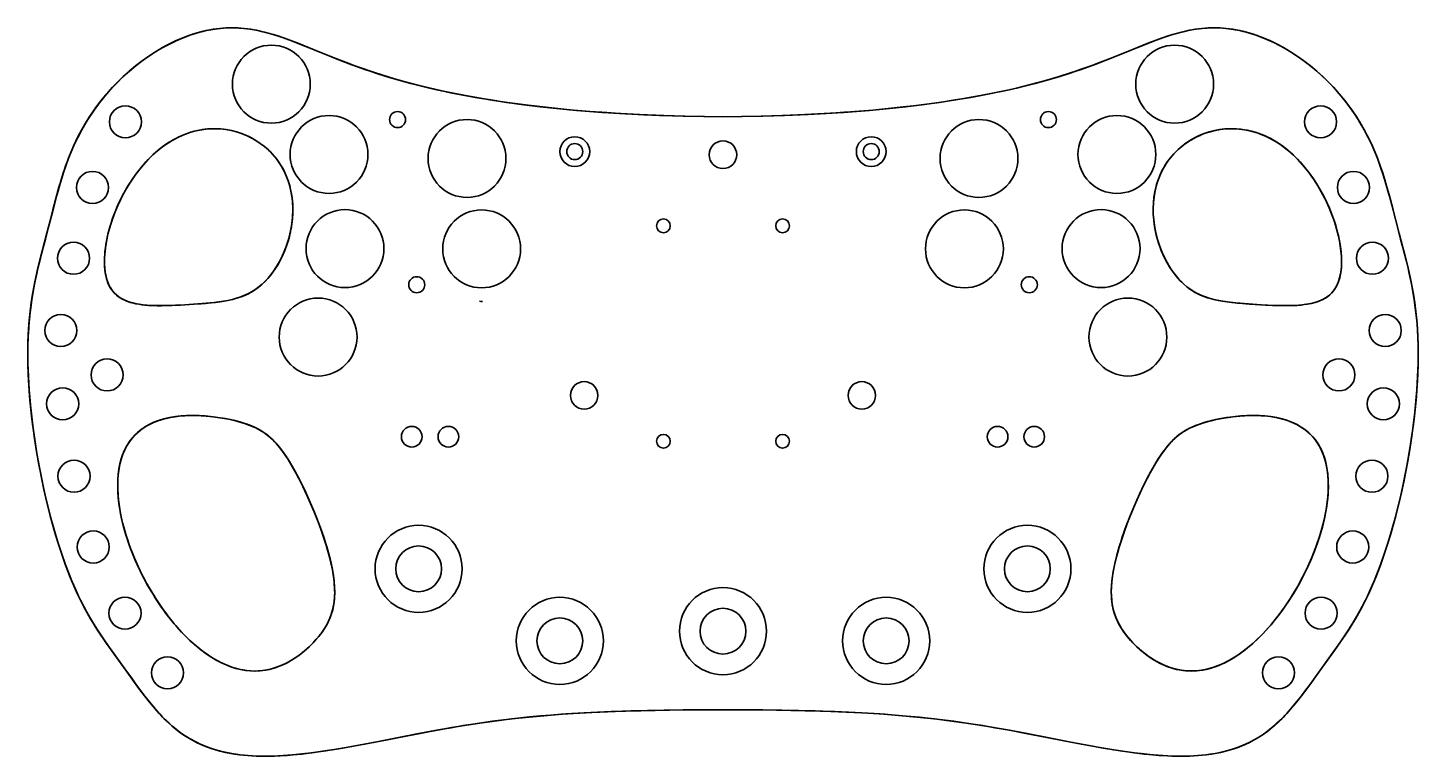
# Model space of a CAD drawing. Extents: x 443 to 746, y 341 to 500.
import ezdxf

# ---------------------------------------------------------------- set-up
doc = ezdxf.new("R2010")
doc.units = 0

msp = doc.modelspace()

# ---------------------------------------------------------------- linework, layer by layer
at = {"color": 7, "lineweight": 35, "ltscale": 0.016234}
msp.add_line((541.35, 440.04), (542, 440.03), dxfattribs=at)
at = {"color": 7, "lineweight": 35, "ltscale": 0.004967}
msp.add_line((681.4, 368.84), (681.51, 368.68), dxfattribs=at)
at = {"color": 7, "lineweight": 35}
for points in [[(594.52, 480.29), (590.34, 480.32), (585.83, 480.41), (581.08, 480.57), (575.96, 480.79), (570.72, 481.09), (568.06, 481.27), (565.39, 481.47), (561.8, 481.77), (558.2, 482.11), (554.59, 482.5), (550.5, 483), (546.42, 483.56), (542.37, 484.2), (540.35, 484.54), (538.34, 484.91), (535.69, 485.42), (533.05, 485.98), (530.45, 486.57), (527.36, 487.32), (524.33, 488.14), (521.36, 489.01), (518.45, 489.93), (516.58, 490.55), (514.75, 491.2), (512.89, 491.88), (511.06, 492.58), (509.09, 493.36), (505.27, 494.91), (502.79, 495.91), (501.58, 496.39), (499.77, 497.08), (498.56, 497.52), (497.35, 497.92), (496.42, 498.22), (495.5, 498.49), (494.08, 498.86), (492.66, 499.17), (491.23, 499.41), (489.93, 499.57), (488.63, 499.67), (487.32, 499.7), (486, 499.67), (484.68, 499.56), (483.7, 499.44), (482.71, 499.29), (481.72, 499.09), (480.98, 498.92), (480.24, 498.73), (478.75, 498.29), (477.27, 497.77), (475.79, 497.17), (474.32, 496.5), (472.86, 495.75), (472.08, 495.32), (471.3, 494.87), (469.76, 493.91), (468.25, 492.88), (466.77, 491.77), (465.33, 490.6), (463.93, 489.37), (462.58, 488.08), (461.28, 486.73), (460, 485.3), (458.78, 483.82), (457.62, 482.28), (456.52, 480.71), (455.5, 479.09), (454.54, 477.44), (453.66, 475.75), (453, 474.39), (452.39, 473.01), (451.82, 471.63), (451.41, 470.58), (451.03, 469.53), (450.33, 467.43), (449.95, 466.17), (449.58, 464.91), (449.12, 463.25), (448.26, 459.96), (446.6, 453.61), (445.78, 450.48), (445.06, 447.6), (444.72, 446.14), (444.43, 444.81), (444.16, 443.46), (443.83, 441.6), (443.53, 439.69), (443.29, 437.83), (443.1, 435.93), (442.95, 433.98), (442.84, 431.98), (442.8, 430.65), (442.77, 429.3), (442.77, 427.9), (442.79, 426.49), (442.87, 424.07), (443, 421.61), (443.18, 419.13), (443.42, 416.63), (443.6, 414.95), (443.81, 413.27), (444.28, 409.9), (444.76, 406.85), (445.31, 403.81), (445.91, 400.78), (446.56, 397.78), (447.27, 394.82), (448.03, 391.9), (448.82, 389.13), (449.66, 386.42), (450.54, 383.8), (451.02, 382.49), (451.5, 381.2), (451.98, 380), (452.47, 378.81), (453.15, 377.25), (453.85, 375.73), (454.57, 374.27), (455.4, 372.7), (456.24, 371.19), (457.1, 369.75), (457.96, 368.37), (458.84, 367.04), (459.73, 365.74), (461.06, 363.86), (463.73, 360.15), (465.59, 357.58), (466.52, 356.29), (467.95, 354.37), (469.33, 352.6), (470.04, 351.74), (470.77, 350.89), (471.51, 350.07), (472.27, 349.27), (473.34, 348.22), (474.46, 347.22), (475.04, 346.75), (475.62, 346.29), (476.52, 345.64), (477.45, 345.03), (478.4, 344.46), (479.38, 343.93), (480.56, 343.37), (481.77, 342.86), (483.02, 342.42), (484.3, 342.03), (485.62, 341.7), (486.74, 341.47), (487.87, 341.28), (489.03, 341.12), (489.91, 341.02), (490.8, 340.95), (492.6, 340.84), (494.55, 340.81), (496.53, 340.84), (498.54, 340.93), (500.57, 341.08), (502.62, 341.28), (504.68, 341.53), (506.24, 341.73), (507.8, 341.96), (509.67, 342.25), (511.54, 342.56), (513.77, 342.96), (518.24, 343.8), (523.49, 344.82), (528.76, 345.85), (531.97, 346.45), (535.19, 347.02), (537.82, 347.47), (540.48, 347.88), (544.16, 348.41), (547.87, 348.88), (551.61, 349.29), (555.38, 349.64), (559.18, 349.94), (561.69, 350.11), (564.21, 350.26), (569.29, 350.5), (574.42, 350.67), (578.03, 350.77), (581.66, 350.83), (585.83, 350.89), (590.03, 350.92), (594.52, 350.93)], [(594.52, 480.29), (590.5, 480.32), (586.16, 480.41), (581.61, 480.55), (576.32, 480.77), (570.89, 481.08), (568.13, 481.26), (565.35, 481.47), (562.58, 481.7), (559.79, 481.96), (555.22, 482.43), (552.94, 482.69), (550.66, 482.98), (547.24, 483.44), (543.84, 483.96), (540.45, 484.52), (537.1, 485.14), (533.48, 485.88), (531.67, 486.28), (529.88, 486.7), (528.13, 487.13), (526.39, 487.58), (523.79, 488.29), (521.25, 489.04), (518.75, 489.83), (516.31, 490.65), (514.19, 491.4), (512.1, 492.18), (509.4, 493.24), (506.77, 494.3), (504.2, 495.34), (501.77, 496.31), (500.57, 496.78), (498.79, 497.43), (497.69, 497.81), (496.58, 498.17), (495.5, 498.49), (494.42, 498.78), (492.94, 499.11), (491.46, 499.38), (490.72, 499.48), (489.97, 499.57), (488.85, 499.66), (487.72, 499.7), (486.58, 499.69), (485.44, 499.63), (484.71, 499.57), (483.98, 499.48), (483.25, 499.38), (482.52, 499.25), (481.05, 498.94), (479.58, 498.54), (478.11, 498.07), (476.64, 497.52), (475.18, 496.9), (473.73, 496.2), (472.19, 495.38), (470.67, 494.49), (469.18, 493.52), (467.71, 492.49), (466.28, 491.38), (464.89, 490.22), (463.53, 489), (462.17, 487.66), (460.85, 486.27), (459.59, 484.82), (458.39, 483.32), (457.25, 481.78), (456.18, 480.19), (455.18, 478.56), (454.51, 477.38), (453.87, 476.18), (453.27, 474.96), (452.84, 474.05), (452.43, 473.12), (451.67, 471.26), (450.99, 469.39), (450.51, 467.97), (450.06, 466.54), (449.37, 464.13), (448.85, 462.22), (448.47, 460.76), (446.92, 454.8), (446.11, 451.76), (445.32, 448.69), (444.92, 447), (444.53, 445.29), (444.25, 443.93), (443.99, 442.54), (443.63, 440.38), (443.33, 438.14), (443.09, 435.84), (442.96, 434.11), (442.86, 432.35), (442.8, 430.56), (442.77, 429.19), (442.77, 427.82), (442.79, 426.42), (442.83, 425.02), (442.96, 422.18), (443.17, 419.3), (443.45, 416.39), (443.78, 413.51), (444.17, 410.62), (444.62, 407.72), (445.12, 404.83), (445.67, 401.95), (446.29, 399.02), (446.95, 396.12), (447.67, 393.26), (448.44, 390.44), (449.26, 387.69), (450.1, 385.09), (450.98, 382.57), (451.92, 380.14), (452.41, 378.96), (452.9, 377.8), (453.58, 376.31), (454.28, 374.86), (454.99, 373.46), (455.73, 372.1), (456.48, 370.79), (457.16, 369.64), (457.86, 368.54), (458.71, 367.24), (459.56, 365.99), (460.21, 365.05), (461.52, 363.21), (464.85, 358.6), (466.45, 356.39), (467.26, 355.29), (468.27, 353.95), (469.31, 352.64), (470.33, 351.4), (471.38, 350.2), (472.47, 349.06), (473.6, 347.98), (474.18, 347.46), (474.77, 346.96), (475.68, 346.25), (476.62, 345.57), (477.59, 344.94), (478.59, 344.36), (479.76, 343.74), (480.97, 343.19), (482.21, 342.7), (483.49, 342.27), (484.81, 341.9), (485.93, 341.63), (487.07, 341.41), (488.23, 341.22), (489.11, 341.11), (490.01, 341.01), (491.82, 340.88), (493.67, 340.81), (495.54, 340.82), (497.45, 340.88), (499.37, 340.99), (501.31, 341.15), (503.27, 341.36), (504.75, 341.54), (506.24, 341.73), (509.24, 342.18), (512.25, 342.69), (516.29, 343.42), (518.99, 343.94), (524.4, 345), (530.05, 346.09), (532.89, 346.62), (537.15, 347.36), (540.87, 347.94), (544.62, 348.47), (548.39, 348.94), (552.19, 349.35), (556.18, 349.71), (560.19, 350.01), (564.24, 350.26), (567.16, 350.41), (570.09, 350.53), (573.32, 350.64), (576.57, 350.73), (582.81, 350.85), (588.65, 350.91), (594.52, 350.93)], [(456.31, 480.38), (456.93, 481.31), (457.57, 482.22), (458.67, 483.68), (459.82, 485.1), (461.03, 486.47), (462.29, 487.79), (463.59, 489.05), (464.94, 490.27), (466.33, 491.42), (467.76, 492.52), (469.21, 493.54), (470.7, 494.51), (472.21, 495.39), (473.67, 496.17), (475.14, 496.88), (476.62, 497.51), (478.11, 498.07), (479.6, 498.55), (480.35, 498.76), (481.1, 498.95), (482.09, 499.17), (483.08, 499.35), (484.07, 499.49), (484.8, 499.57), (485.52, 499.64)], [(594.52, 480.29), (598.71, 480.32), (603.22, 480.41), (607.97, 480.57), (613.09, 480.79), (618.33, 481.09), (620.99, 481.27), (623.66, 481.47), (627.25, 481.77), (630.85, 482.11), (634.46, 482.5), (638.54, 483), (642.62, 483.56), (646.68, 484.2), (648.7, 484.54), (650.7, 484.91), (653.36, 485.42), (655.99, 485.98), (658.6, 486.57), (661.68, 487.32), (664.71, 488.14), (667.69, 489.01), (670.59, 489.93), (672.46, 490.55), (674.3, 491.2), (676.16, 491.88), (677.98, 492.58), (679.96, 493.36), (683.78, 494.91), (686.25, 495.91), (687.47, 496.39), (689.28, 497.08), (690.49, 497.52), (691.7, 497.92), (692.62, 498.22), (693.55, 498.49), (694.97, 498.86), (696.39, 499.17), (697.82, 499.41), (699.11, 499.57), (700.41, 499.67), (701.72, 499.7), (703.04, 499.67), (704.37, 499.56), (705.35, 499.44), (706.34, 499.29), (707.32, 499.09), (708.07, 498.92), (708.81, 498.73), (710.3, 498.29), (711.78, 497.77), (713.26, 497.17), (714.73, 496.5), (716.18, 495.75), (716.97, 495.32), (717.75, 494.87), (719.28, 493.91), (720.8, 492.88), (722.27, 491.77), (723.71, 490.6), (725.11, 489.37), (726.47, 488.08), (727.77, 486.73), (729.05, 485.3), (730.27, 483.82), (731.43, 482.28), (732.52, 480.71), (733.55, 479.09), (734.5, 477.44), (735.39, 475.75), (736.05, 474.39), (736.66, 473.01), (737.23, 471.63), (737.63, 470.58), (738.01, 469.53), (738.71, 467.43), (739.1, 466.17), (739.46, 464.91), (739.92, 463.25), (740.78, 459.96), (742.44, 453.61), (743.27, 450.48), (743.99, 447.6), (744.33, 446.14), (744.61, 444.81), (744.89, 443.46), (745.22, 441.6), (745.51, 439.69), (745.75, 437.83), (745.95, 435.93), (746.1, 433.98), (746.2, 431.98), (746.25, 430.65), (746.27, 429.3), (746.27, 427.9), (746.26, 426.49), (746.18, 424.07), (746.05, 421.61), (745.86, 419.13), (745.63, 416.63), (745.44, 414.95), (745.24, 413.27), (744.77, 409.9), (744.28, 406.85), (743.74, 403.81), (743.14, 400.78), (742.48, 397.78), (741.77, 394.82), (741.01, 391.9), (740.23, 389.13), (739.39, 386.42), (738.5, 383.8), (738.03, 382.49), (737.55, 381.2), (737.07, 380), (736.58, 378.81), (735.9, 377.25), (735.2, 375.73), (734.47, 374.27), (733.65, 372.7), (732.81, 371.19), (731.95, 369.75), (731.08, 368.37), (730.2, 367.04), (729.32, 365.74), (727.99, 363.86), (725.31, 360.15), (723.46, 357.58), (722.52, 356.29), (721.09, 354.37), (719.71, 352.6), (719, 351.74), (718.28, 350.89), (717.54, 350.07), (716.78, 349.27), (715.7, 348.22), (714.58, 347.22), (714.01, 346.75), (713.42, 346.29), (712.52, 345.64), (711.6, 345.03), (710.65, 344.46), (709.67, 343.93), (708.49, 343.37), (707.27, 342.86), (706.02, 342.42), (704.74, 342.03), (703.43, 341.7), (702.31, 341.47), (701.17, 341.28), (700.02, 341.12), (699.14, 341.02), (698.25, 340.95), (696.45, 340.84), (694.5, 340.81), (692.52, 340.84), (690.51, 340.93), (688.48, 341.08), (686.43, 341.28), (684.36, 341.53), (682.81, 341.73), (681.24, 341.96), (679.38, 342.25), (677.51, 342.56), (675.28, 342.96), (670.8, 343.8), (665.56, 344.82), (660.29, 345.85), (657.08, 346.45), (653.86, 347.02), (651.22, 347.47), (648.57, 347.88), (644.89, 348.41), (641.18, 348.88), (637.44, 349.29), (633.66, 349.64), (629.87, 349.94), (627.36, 350.11), (624.84, 350.26), (619.76, 350.5), (614.63, 350.67), (611.02, 350.77), (607.39, 350.83), (603.21, 350.89), (599.02, 350.92), (594.52, 350.93)], [(594.52, 480.29), (598.55, 480.32), (602.88, 480.41), (607.44, 480.55), (612.73, 480.77), (618.16, 481.08), (620.91, 481.26), (623.69, 481.47), (626.47, 481.7), (629.26, 481.96), (633.82, 482.43), (636.11, 482.69), (638.39, 482.98), (641.81, 483.44), (645.21, 483.96), (648.59, 484.52), (651.94, 485.14), (655.57, 485.88), (657.37, 486.28), (659.16, 486.7), (660.92, 487.13), (662.66, 487.58), (665.25, 488.29), (667.8, 489.04), (670.29, 489.83), (672.73, 490.65), (674.86, 491.4), (676.94, 492.18), (679.65, 493.24), (682.28, 494.3), (684.84, 495.34), (687.27, 496.31), (688.47, 496.78), (690.25, 497.43), (691.36, 497.81), (692.46, 498.17), (693.55, 498.49), (694.63, 498.78), (696.1, 499.11), (697.58, 499.38), (698.33, 499.48), (699.07, 499.57), (700.2, 499.66), (701.33, 499.7), (702.47, 499.69), (703.61, 499.63), (704.33, 499.57), (705.06, 499.48), (705.79, 499.38), (706.53, 499.25), (708, 498.94), (709.47, 498.54), (710.94, 498.07), (712.41, 497.52), (713.87, 496.9), (715.32, 496.2), (716.86, 495.38), (718.38, 494.49), (719.87, 493.52), (721.33, 492.49), (722.77, 491.38), (724.16, 490.22), (725.51, 489), (726.88, 487.66), (728.2, 486.27), (729.46, 484.82), (730.66, 483.32), (731.79, 481.78), (732.86, 480.19), (733.86, 478.56), (734.54, 477.38), (735.17, 476.18), (735.78, 474.96), (736.2, 474.05), (736.61, 473.12), (737.37, 471.26), (738.06, 469.39), (738.54, 467.97), (738.99, 466.54), (739.68, 464.13), (740.2, 462.22), (740.58, 460.76), (742.13, 454.8), (742.93, 451.76), (743.72, 448.69), (744.13, 447), (744.51, 445.29), (744.79, 443.93), (745.06, 442.54), (745.41, 440.38), (745.72, 438.14), (745.96, 435.84), (746.09, 434.11), (746.19, 432.35), (746.25, 430.56), (746.27, 429.19), (746.27, 427.82), (746.26, 426.42), (746.22, 425.02), (746.08, 422.18), (745.88, 419.3), (745.6, 416.39), (745.27, 413.51), (744.87, 410.62), (744.43, 407.72), (743.93, 404.83), (743.37, 401.95), (742.76, 399.02), (742.09, 396.12), (741.38, 393.26), (740.61, 390.44), (739.79, 387.69), (738.95, 385.09), (738.06, 382.57), (737.13, 380.14), (736.64, 378.96), (736.14, 377.8), (735.47, 376.31), (734.77, 374.86), (734.06, 373.46), (733.32, 372.1), (732.57, 370.79), (731.88, 369.64), (731.19, 368.54), (730.34, 367.24), (729.49, 365.99), (728.83, 365.05), (727.52, 363.21), (724.19, 358.6), (722.6, 356.39), (721.78, 355.29), (720.77, 353.95), (719.74, 352.64), (718.72, 351.4), (717.66, 350.2), (716.58, 349.06), (715.45, 347.98), (714.87, 347.46), (714.27, 346.96), (713.36, 346.25), (712.42, 345.57), (711.46, 344.94), (710.46, 344.36), (709.29, 343.74), (708.08, 343.19), (706.83, 342.7), (705.55, 342.27), (704.24, 341.9), (703.12, 341.63), (701.98, 341.41), (700.82, 341.22), (699.94, 341.11), (699.04, 341.01), (697.23, 340.88), (695.38, 340.81), (693.5, 340.82), (691.6, 340.88), (689.68, 340.99), (687.73, 341.15), (685.77, 341.36), (684.3, 341.54), (682.81, 341.73), (679.81, 342.18), (676.79, 342.69), (672.76, 343.42), (670.06, 343.94), (664.65, 345), (659, 346.09), (656.16, 346.62), (651.89, 347.36), (648.18, 347.94), (644.43, 348.47), (640.66, 348.94), (636.85, 349.35), (632.87, 349.71), (628.86, 350.01), (624.81, 350.26), (621.89, 350.41), (618.95, 350.53), (615.72, 350.64), (612.48, 350.73), (606.23, 350.85), (600.4, 350.91), (594.52, 350.93)], [(511.32, 492.48), (513.32, 491.72), (515.36, 490.98), (518.45, 489.93), (520.03, 489.42), (521.63, 488.92), (523.24, 488.45), (524.87, 487.99), (526.54, 487.54), (528.22, 487.11), (531.62, 486.3), (535.06, 485.55), (538.54, 484.87), (541.5, 484.34), (544.48, 483.86), (547.47, 483.41), (549.73, 483.1), (551.99, 482.81), (556.51, 482.29), (561.02, 481.84), (563.68, 481.61), (566.32, 481.4), (569.13, 481.2), (571.91, 481.02), (577.22, 480.73), (582.39, 480.52)], [(594.52, 480.29), (598.71, 480.32), (603.22, 480.41), (607.97, 480.57), (610.89, 480.69), (613.87, 480.83), (616.62, 480.99), (619.39, 481.16), (623.3, 481.44), (627.24, 481.77), (631.2, 482.15)], [(466.58, 468.05), (467.53, 469.26), (468.54, 470.43), (469.07, 470.99), (469.61, 471.53), (470.16, 472.06), (470.73, 472.57), (471.67, 473.35), (472.64, 474.08), (473.64, 474.75), (474.69, 475.37), (475.76, 475.92), (476.84, 476.39), (477.94, 476.8), (479.07, 477.13), (480.22, 477.39), (480.8, 477.49), (481.39, 477.57), (481.98, 477.63), (482.57, 477.67), (483.16, 477.69), (483.75, 477.69), (484.91, 477.63), (486.06, 477.5), (487.2, 477.28), (488.33, 477), (489.44, 476.63), (490.53, 476.2), (491.06, 475.95), (491.59, 475.68), (492.57, 475.12), (493.52, 474.5), (494.43, 473.81), (495.28, 473.05), (496.09, 472.24), (496.83, 471.38), (497.18, 470.93), (497.52, 470.46), (497.94, 469.82), (498.34, 469.15), (498.7, 468.47), (498.96, 467.95), (499.19, 467.42), (499.61, 466.33), (499.95, 465.21), (500.22, 464.06), (500.42, 462.9), (500.53, 462.03), (500.59, 461.16), (500.62, 460.28), (500.62, 459.62), (500.59, 458.96), (500.49, 457.64), (500.31, 456.33), (500.06, 455.04), (499.74, 453.76), (499.33, 452.43), (498.85, 451.13), (498.3, 449.87), (498, 449.26), (497.69, 448.66), (497.24, 447.88), (496.76, 447.13), (496.26, 446.4), (495.54, 445.47), (495.15, 445.02), (494.75, 444.59), (494.36, 444.19), (493.95, 443.8)], [(466.58, 468.05), (467.51, 469.24), (468.5, 470.38), (469.03, 470.94), (469.57, 471.49), (470.09, 472), (470.63, 472.48), (471.54, 473.25), (472.49, 473.97), (473.47, 474.64), (474.48, 475.26), (475.53, 475.81), (476.62, 476.31), (477.75, 476.73), (478.32, 476.92), (478.9, 477.08), (479.83, 477.31), (480.78, 477.48), (481.74, 477.6), (482.7, 477.67), (483.67, 477.69), (484.84, 477.64), (486, 477.5), (487.15, 477.3), (488.29, 477.01), (489.41, 476.65), (489.96, 476.44), (490.51, 476.21), (491.04, 475.96), (491.57, 475.69), (492.57, 475.13), (493.52, 474.49), (494.44, 473.8), (494.88, 473.42), (495.3, 473.03), (495.72, 472.63), (496.11, 472.21), (496.62, 471.64), (497.1, 471.03), (497.56, 470.41), (498.07, 469.62), (498.54, 468.8), (498.96, 467.95), (499.33, 467.08), (499.66, 466.18), (499.84, 465.62), (500, 465.04), (500.26, 463.87), (500.45, 462.69), (500.57, 461.49), (500.61, 460.59), (500.62, 459.68), (500.58, 458.78), (500.53, 458.1), (500.47, 457.42), (500.27, 456.08), (500, 454.75), (499.65, 453.44), (499.24, 452.16), (498.76, 450.91), (498.26, 449.78), (497.7, 448.69), (497.09, 447.64), (496.43, 446.64), (495.72, 445.69), (495.16, 445.03), (494.57, 444.39), (493.95, 443.8)], [(695.1, 443.8), (694.44, 444.44), (693.81, 445.11), (693.21, 445.84), (692.64, 446.6), (692.28, 447.12), (691.94, 447.67), (691.29, 448.79), (690.7, 449.97), (690.17, 451.18), (689.71, 452.44), (689.31, 453.72), (688.99, 455.03), (688.73, 456.36), (688.55, 457.7), (688.49, 458.38), (688.45, 459.05), (688.43, 460.29), (688.48, 461.52), (688.6, 462.74), (688.8, 463.94), (688.93, 464.54), (689.07, 465.13), (689.3, 465.91), (689.56, 466.68), (689.86, 467.43), (690.34, 468.47), (690.89, 469.47), (691.5, 470.43), (692.18, 471.34), (692.92, 472.2), (693.71, 473.01), (694.56, 473.75), (695.01, 474.12), (695.48, 474.46), (695.96, 474.79), (696.45, 475.11), (697.46, 475.68), (698.5, 476.19), (699.57, 476.62), (700.66, 476.98), (701.78, 477.27), (702.93, 477.49), (704.1, 477.63), (705.27, 477.69), (706.43, 477.67), (707.59, 477.57), (708.74, 477.4), (709.87, 477.15), (710.96, 476.84), (712.03, 476.46), (713.07, 476.02), (714.09, 475.52), (715.08, 474.96), (715.87, 474.45), (716.65, 473.9), (717.41, 473.33), (717.96, 472.88), (718.5, 472.41), (719.04, 471.91), (719.57, 471.4), (720.59, 470.33), (721.55, 469.22), (722.47, 468.05)], [(695.1, 443.8), (694.68, 444.2), (694.28, 444.61), (693.88, 445.04), (693.49, 445.49), (692.76, 446.43), (692.08, 447.44), (691.45, 448.49), (690.9, 449.56), (690.39, 450.66), (689.94, 451.79), (689.54, 452.95), (689.2, 454.14), (688.92, 455.34), (688.7, 456.56), (688.54, 457.79), (688.45, 459.03), (688.43, 460.3), (688.48, 461.56), (688.54, 462.19), (688.61, 462.81), (688.77, 463.8), (688.98, 464.78), (689.25, 465.74), (689.57, 466.69), (689.94, 467.61), (690.43, 468.64), (690.99, 469.64), (691.62, 470.59), (692.31, 471.5), (693.06, 472.35), (693.87, 473.15), (694.73, 473.89), (695.19, 474.25), (695.66, 474.59), (696.63, 475.22), (697.64, 475.78), (698.68, 476.27), (699.76, 476.69), (700.85, 477.04), (701.97, 477.31), (703.13, 477.52), (704.29, 477.64), (705.46, 477.69), (706.63, 477.66), (707.78, 477.55), (708.93, 477.37), (710.06, 477.11), (711.1, 476.8), (712.12, 476.43), (713.12, 476), (714.1, 475.51), (715.05, 474.97), (715.62, 474.61), (716.19, 474.24), (716.75, 473.84), (717.3, 473.42), (718.35, 472.54), (719.36, 471.6), (719.91, 471.06), (720.44, 470.49), (720.97, 469.9), (721.49, 469.29), (722.47, 468.05)], [(722.47, 468.05), (721.51, 469.26), (720.5, 470.43), (719.98, 470.99), (719.43, 471.53), (718.88, 472.06), (718.32, 472.57), (717.38, 473.35), (716.41, 474.08), (715.4, 474.75), (714.36, 475.37), (713.29, 475.92), (712.69, 476.19), (712.09, 476.44)], [(470.58, 472.44), (469.66, 471.58), (468.81, 470.72), (468, 469.82), (467.22, 468.88), (466.72, 468.24), (466.23, 467.58), (465.31, 466.24), (464.49, 464.94), (463.73, 463.61), (463.02, 462.24), (462.37, 460.84)], [(493.95, 443.8), (493.31, 443.26), (492.65, 442.75), (491.97, 442.3), (491.26, 441.88), (490.79, 441.64), (490.32, 441.42), (489.8, 441.2), (489.28, 441), (488.36, 440.69), (487.42, 440.44), (486.47, 440.23), (485.5, 440.05), (484.48, 439.9), (483.44, 439.77), (481.67, 439.6), (479.85, 439.46), (478, 439.33), (476.12, 439.22), (474.22, 439.14), (472.33, 439.09), (470.56, 439.1), (469.68, 439.13), (468.81, 439.19), (467.94, 439.27), (467.09, 439.39), (466.54, 439.48), (465.99, 439.6), (465.29, 439.78), (464.61, 440), (463.95, 440.27), (463.25, 440.63), (462.92, 440.83), (462.6, 441.04), (462.14, 441.4), (461.73, 441.79), (461.35, 442.22), (461, 442.68), (460.71, 443.16), (460.45, 443.66), (460.22, 444.2), (460.08, 444.61), (459.95, 445.03), (459.75, 445.9), (459.61, 446.8), (459.54, 447.68), (459.51, 448.57), (459.52, 449.48), (459.55, 450.15), (459.61, 450.84), (459.78, 452.2), (460, 453.44), (460.26, 454.67), (460.58, 455.89), (460.94, 457.1), (461.21, 457.9), (461.49, 458.69), (462.11, 460.25), (462.73, 461.63), (463.4, 462.98), (464.12, 464.3), (464.89, 465.59), (465.71, 466.84), (466.58, 468.05)], [(493.95, 443.8), (493.54, 443.45), (493.13, 443.11), (492.71, 442.79), (492.27, 442.49), (491.83, 442.21), (491.38, 441.95), (490.92, 441.7), (490.45, 441.48), (489.56, 441.1), (488.64, 440.78), (487.7, 440.51), (487.08, 440.36), (486.45, 440.23), (485.6, 440.07), (484.74, 439.94), (483.76, 439.81), (482.78, 439.7), (481.55, 439.59), (479.05, 439.4), (477.06, 439.28), (475.04, 439.17), (473, 439.1), (471.48, 439.09), (469.97, 439.12), (469.14, 439.16), (468.32, 439.23), (467.68, 439.3), (467.06, 439.39), (466.36, 439.52), (465.67, 439.68), (464.79, 439.94), (464.36, 440.1), (463.94, 440.28), (463.54, 440.47), (463.17, 440.67), (462.62, 441.03), (462.11, 441.42), (461.65, 441.87), (461.24, 442.35), (460.87, 442.88), (460.55, 443.45), (460.26, 444.09), (460.03, 444.76), (459.84, 445.46), (459.73, 445.99), (459.65, 446.53), (459.58, 447.1), (459.54, 447.67), (459.51, 448.31), (459.51, 448.96), (459.53, 449.63), (459.57, 450.31), (459.7, 451.65), (459.81, 452.4), (459.94, 453.15), (460.1, 453.93), (460.27, 454.71), (460.68, 456.23), (461.15, 457.73), (461.68, 459.2), (462.34, 460.77), (463.06, 462.31), (463.84, 463.81), (464.69, 465.27), (465.6, 466.68), (466.08, 467.37), (466.58, 468.05)], [(722.47, 468.05), (723.33, 466.85), (724.14, 465.62), (724.9, 464.35), (725.61, 463.05), (726.28, 461.72), (726.89, 460.36), (727.45, 458.97), (728, 457.43), (728.47, 455.87), (728.68, 455.07), (728.87, 454.28), (729.09, 453.22), (729.27, 452.15), (729.41, 451.08), (729.51, 449.79), (729.54, 449.15), (729.54, 448.51), (729.51, 447.67), (729.44, 446.84), (729.32, 446.02), (729.14, 445.18), (729.02, 444.77), (728.89, 444.37), (728.66, 443.79), (728.38, 443.24), (728.07, 442.71), (727.71, 442.23), (727.32, 441.79), (726.89, 441.39), (726.43, 441.03), (725.93, 440.71), (725.59, 440.51), (725.23, 440.33), (724.47, 440.02), (723.69, 439.76), (722.88, 439.56), (722.04, 439.4), (721.4, 439.31), (720.75, 439.23), (719.85, 439.16), (718.93, 439.11), (717.84, 439.09), (716.73, 439.09), (715.11, 439.13), (713.48, 439.2), (711.87, 439.28), (709.48, 439.44), (707.14, 439.62), (705.84, 439.75), (704.56, 439.9), (703.63, 440.04), (702.72, 440.2), (701.67, 440.43), (700.64, 440.71), (699.6, 441.06), (699.09, 441.26), (698.59, 441.48), (697.85, 441.85), (697.14, 442.26), (696.44, 442.72), (695.77, 443.23), (695.1, 443.8)], [(722.47, 468.05), (723.41, 466.73), (724.3, 465.36), (725.13, 463.95), (725.89, 462.5), (726.6, 461.02), (727.24, 459.5), (727.79, 458.05), (728.27, 456.57), (728.68, 455.07), (728.87, 454.29), (729.04, 453.5), (729.18, 452.77), (729.29, 452.03), (729.44, 450.8), (729.52, 449.56), (729.54, 448.95), (729.54, 448.34), (729.5, 447.53), (729.43, 446.73), (729.31, 445.95), (729.13, 445.15), (728.89, 444.37), (728.75, 444), (728.59, 443.64), (728.35, 443.17), (728.08, 442.73), (727.78, 442.31), (727.39, 441.87), (726.97, 441.46), (726.52, 441.09), (726.02, 440.76), (725.68, 440.56), (725.32, 440.37), (724.57, 440.05), (723.78, 439.79), (722.87, 439.56), (721.92, 439.38), (720.96, 439.25), (720.22, 439.19), (719.47, 439.14), (717.95, 439.09), (716.85, 439.09), (715.76, 439.11), (714.44, 439.15), (711.84, 439.28), (709.92, 439.4), (708.02, 439.54), (706.86, 439.65), (705.71, 439.76), (704.66, 439.89), (703.62, 440.04), (702.81, 440.18), (702.01, 440.35), (701.13, 440.57), (700.27, 440.83), (699.31, 441.17), (698.38, 441.58), (697.48, 442.06), (696.62, 442.6), (695.79, 443.22), (695.1, 443.8)], [(444.29, 409.85), (443.86, 412.85), (443.47, 416.11), (443.31, 417.74), (443.16, 419.36), (442.99, 421.77), (442.86, 424.16), (442.79, 426.51), (442.77, 428.83), (442.8, 430.88), (442.88, 432.89), (443.01, 434.85), (443.18, 436.78), (443.31, 438), (443.47, 439.21), (443.64, 440.46), (443.84, 441.69), (444.07, 442.97), (444.31, 444.23), (444.85, 446.69), (445.52, 449.47), (445.99, 451.29), (446.95, 454.93), (448.22, 459.8), (448.87, 462.29), (449.42, 464.34)], [(688.63, 457.03), (688.8, 455.93), (689.03, 454.83), (689.3, 453.76), (689.71, 452.43), (690.19, 451.13), (690.74, 449.87), (691.05, 449.26), (691.36, 448.66), (691.81, 447.88), (692.28, 447.13), (692.78, 446.4), (693.51, 445.47), (693.89, 445.02), (694.29, 444.59), (694.69, 444.19), (695.1, 443.8)], [(493.95, 443.8), (494.61, 444.44), (495.24, 445.11), (495.83, 445.84), (496.4, 446.6), (496.76, 447.12), (497.11, 447.67), (497.76, 448.79), (498.15, 449.55), (498.51, 450.32)], [(459.51, 449.11), (459.51, 448.16), (459.57, 447.23), (459.68, 446.32), (459.85, 445.44), (459.96, 445.01), (460.08, 444.59)], [(461.78, 441.74), (462.05, 441.49), (462.33, 441.25), (462.63, 441.02), (462.95, 440.81), (463.61, 440.43), (464.32, 440.11), (464.75, 439.95), (465.19, 439.81), (466.11, 439.57)], [(699.04, 441.28), (699.77, 441), (700.68, 440.69), (701.63, 440.44), (702.58, 440.23), (703.55, 440.05), (704.57, 439.9), (705.6, 439.77), (707.38, 439.6), (709.2, 439.46), (711.05, 439.33), (712.93, 439.22), (714.82, 439.14), (716.72, 439.09), (718.25, 439.1), (719.76, 439.15)], [(476.03, 439.22), (479.11, 439.4), (480.62, 439.51), (482.11, 439.64)], [(507.54, 368.68), (506.94, 367.8), (506.27, 366.93), (505.53, 366.07), (504.74, 365.23), (504.23, 364.74), (503.71, 364.25), (503.2, 363.81), (502.67, 363.37), (501.91, 362.79), (501.13, 362.24), (500.3, 361.72), (499.76, 361.41), (499.21, 361.12), (498.45, 360.75), (497.67, 360.42), (496.87, 360.13), (495.95, 359.86), (495.01, 359.65), (494.05, 359.49), (493.07, 359.41), (492.25, 359.38), (491.42, 359.41), (490.59, 359.49), (489.76, 359.61), (489.2, 359.72), (488.64, 359.84), (488.09, 359.99), (487.53, 360.16), (486.43, 360.56), (485.58, 360.92), (484.74, 361.32), (483.91, 361.76), (483.3, 362.12), (482.69, 362.5), (481.49, 363.31), (480.32, 364.19), (479.18, 365.14), (478.07, 366.14), (477.44, 366.74), (476.83, 367.36), (475.63, 368.65), (474.47, 370), (473.36, 371.39), (472.29, 372.83), (471.27, 374.31), (470.68, 375.21), (470.11, 376.12), (469.55, 377.05), (469, 377.99), (467.97, 379.9), (467.01, 381.84), (466.22, 383.6), (465.49, 385.37), (464.82, 387.16), (464.22, 388.97), (463.7, 390.79), (463.46, 391.7), (463.25, 392.62), (463, 393.83), (462.79, 395.05), (462.62, 396.27), (462.53, 397.08), (462.46, 397.88), (462.4, 398.95), (462.39, 400.01), (462.41, 401.06), (462.5, 402.22), (462.65, 403.36), (462.86, 404.48), (463.14, 405.56), (463.47, 406.55), (463.87, 407.51), (464.09, 407.97), (464.33, 408.42), (464.72, 409.07), (465.15, 409.68), (465.61, 410.27), (466.11, 410.82), (466.66, 411.35), (467.24, 411.85), (467.85, 412.3), (468.49, 412.72), (468.93, 412.97), (469.38, 413.21), (470.31, 413.64), (471.27, 414.01), (471.86, 414.21), (472.47, 414.38), (473.09, 414.53), (473.73, 414.67), (474.99, 414.88), (476.26, 415.02)], [(507.54, 368.68), (506.99, 367.87), (506.39, 367.08), (505.73, 366.3), (505.03, 365.53), (504.1, 364.62), (503.11, 363.73), (502.57, 363.3), (502.02, 362.87), (501.48, 362.48), (500.92, 362.11), (499.96, 361.52), (498.95, 360.98), (498.43, 360.74), (497.89, 360.51), (497.08, 360.2), (496.25, 359.94), (495.4, 359.73), (494.53, 359.56), (493.49, 359.43), (492.44, 359.38), (491.38, 359.41), (490.31, 359.52), (489.23, 359.71), (488.16, 359.97), (487.09, 360.31), (486.08, 360.7), (485.08, 361.15), (484.1, 361.66), (483.13, 362.22), (482.51, 362.61), (481.89, 363.03), (481.25, 363.48), (480.63, 363.95), (479.43, 364.92), (478.37, 365.86), (477.34, 366.84), (476.34, 367.87), (475.37, 368.94), (474.74, 369.67), (474.12, 370.42), (472.93, 371.96), (471.79, 373.54), (470.7, 375.17), (469.67, 376.85), (468.69, 378.55), (467.77, 380.29), (466.87, 382.15), (466.04, 384.03), (465.27, 385.93), (464.91, 386.91), (464.57, 387.9), (464.26, 388.85), (463.97, 389.8), (463.62, 391.1), (463.3, 392.4), (463.02, 393.71), (462.76, 395.22), (462.56, 396.74), (462.44, 398.24), (462.4, 399.01), (462.39, 399.77), (462.39, 400.49), (462.42, 401.2), (462.49, 402.16), (462.61, 403.11), (462.77, 404.04), (463, 405.08), (463.3, 406.08), (463.66, 407.05), (464.09, 407.97), (464.33, 408.42), (464.58, 408.85), (464.85, 409.27), (465.14, 409.67), (465.62, 410.28), (466.14, 410.85), (466.69, 411.38), (467.28, 411.87), (467.68, 412.18), (468.09, 412.46), (468.53, 412.74), (468.97, 413), (469.88, 413.46), (470.79, 413.84), (471.72, 414.16), (472.67, 414.43), (473.64, 414.65), (474.29, 414.77), (474.94, 414.87), (476.26, 415.02)], [(507.54, 368.68), (508.01, 369.46), (508.43, 370.26), (508.78, 371.08), (509.09, 371.92), (509.33, 372.79), (509.5, 373.57), (509.62, 374.37), (509.71, 375.19), (509.74, 375.8), (509.76, 376.42), (509.75, 377.08), (509.73, 377.75), (509.64, 378.86), (509.51, 379.99), (509.32, 381.14), (509.16, 382.02), (508.97, 382.9), (508.54, 384.68), (508.03, 386.48), (507.49, 388.18), (506.91, 389.89), (506.28, 391.59), (505.79, 392.86), (505.28, 394.13), (504.21, 396.62), (503.09, 399.06), (502.51, 400.24), (501.93, 401.39), (501.14, 402.89), (500.33, 404.32), (499.5, 405.67), (499.05, 406.37), (498.59, 407.03), (497.96, 407.88), (497.32, 408.67), (496.65, 409.41), (496.26, 409.81), (495.85, 410.19), (495.29, 410.67), (494.71, 411.12), (494.11, 411.53), (493.65, 411.82), (493.18, 412.09), (492.67, 412.35), (492.15, 412.6), (491.25, 412.98), (490.32, 413.32), (489.33, 413.63), (488.61, 413.84), (487.86, 414.03), (487.02, 414.22), (486.15, 414.4), (484.71, 414.65), (483.23, 414.85), (481.71, 415.01), (480.17, 415.1), (479.32, 415.12), (478.46, 415.13), (477.64, 415.11), (476.82, 415.06), (475.56, 414.95), (474.32, 414.78), (473.7, 414.66), (473.08, 414.53), (472.48, 414.38), (471.88, 414.21), (471.12, 413.96), (470.37, 413.67)], [(476.26, 415.02), (477.43, 415.1), (478.6, 415.13), (479.77, 415.11), (480.64, 415.08), (481.5, 415.02), (483.2, 414.86), (484.74, 414.64), (486.22, 414.38), (487.65, 414.08), (489.02, 413.72), (490.35, 413.31), (490.99, 413.08), (491.6, 412.84), (492.39, 412.49), (493.14, 412.11), (493.86, 411.69), (494.51, 411.27), (495.12, 410.81), (495.71, 410.31), (496.14, 409.93), (496.55, 409.52), (496.96, 409.07), (497.37, 408.61), (497.81, 408.08), (498.23, 407.52), (499.06, 406.34), (499.87, 405.08), (500.45, 404.1), (501.03, 403.08), (501.62, 402), (502.19, 400.88), (503.21, 398.81), (504.19, 396.67), (505.13, 394.49), (506.02, 392.27), (506.89, 389.95), (507.29, 388.78), (507.68, 387.62), (508.15, 386.07), (508.58, 384.54), (508.95, 383.01), (509.27, 381.45), (509.52, 379.91), (509.61, 379.15), (509.68, 378.41), (509.74, 377.42), (509.76, 376.46), (509.73, 375.52), (509.65, 374.58), (509.51, 373.66), (509.32, 372.76), (509.08, 371.9), (508.77, 371.05), (508.42, 370.24), (508.01, 369.45), (507.54, 368.68)], [(476.26, 415.02), (477.05, 415.08), (477.83, 415.11), (478.66, 415.13), (479.49, 415.12), (481.09, 415.05), (482.67, 414.92), (484.21, 414.72), (485.93, 414.44), (487.58, 414.09), (488.39, 413.89), (489.17, 413.68), (489.91, 413.45), (490.63, 413.21), (491.61, 412.83), (492.55, 412.41), (493.43, 411.95), (494.26, 411.43), (495.05, 410.86), (495.68, 410.35), (496.27, 409.79), (496.85, 409.2), (497.27, 408.72), (497.69, 408.23), (498.16, 407.62), (498.62, 406.98), (499.11, 406.28), (499.58, 405.54), (500.49, 404.03), (501.38, 402.44), (502.34, 400.59), (503.27, 398.67), (504.18, 396.69), (505.2, 394.32), (506.16, 391.9), (506.64, 390.64), (507.09, 389.36), (507.49, 388.2), (507.86, 387.04), (508.19, 385.95), (508.49, 384.86), (508.74, 383.87), (508.98, 382.88), (509.26, 381.52), (509.48, 380.19), (509.64, 378.88), (509.73, 377.72), (509.76, 376.59), (509.73, 375.48), (509.63, 374.41), (509.46, 373.37), (509.23, 372.41), (508.93, 371.47), (508.57, 370.57), (508.34, 370.08), (508.09, 369.61), (507.54, 368.68)], [(681.51, 368.68), (681.04, 369.46), (680.62, 370.26), (680.26, 371.08), (679.96, 371.92), (679.72, 372.79), (679.55, 373.57), (679.42, 374.37), (679.34, 375.19), (679.3, 375.8), (679.29, 376.42), (679.29, 377.08), (679.32, 377.75), (679.4, 378.86), (679.54, 379.99), (679.72, 381.14), (679.89, 382.02), (680.07, 382.9), (680.51, 384.68), (681.02, 386.48), (681.55, 388.18), (682.14, 389.89), (682.76, 391.59), (683.26, 392.86), (683.77, 394.13), (684.84, 396.63), (685.96, 399.06), (686.53, 400.24), (687.12, 401.4), (687.91, 402.89), (688.72, 404.32), (689.55, 405.67), (690, 406.37), (690.46, 407.03), (691.09, 407.88), (691.73, 408.67), (692.39, 409.41), (692.79, 409.81), (693.2, 410.19), (693.75, 410.67), (694.33, 411.12), (694.94, 411.53), (695.39, 411.82), (695.87, 412.09), (696.38, 412.35), (696.9, 412.6), (697.79, 412.98), (698.73, 413.32), (699.71, 413.63), (700.44, 413.84), (701.19, 414.03), (702.03, 414.22), (702.9, 414.4), (704.34, 414.65), (705.82, 414.85), (707.34, 415.01), (708.88, 415.1), (710.18, 415.13), (711.48, 415.1), (712.78, 415.02)], [(681.51, 368.68), (681.03, 369.47), (680.61, 370.29), (680.24, 371.13), (679.94, 371.98), (679.69, 372.9), (679.5, 373.84), (679.37, 374.81), (679.3, 375.81), (679.29, 376.84), (679.31, 377.51), (679.35, 378.19), (679.48, 379.58), (679.7, 381), (679.98, 382.45), (680.18, 383.36), (680.4, 384.27), (680.69, 385.33), (680.99, 386.39), (681.33, 387.48), (681.68, 388.57), (682.11, 389.81), (682.56, 391.06), (683.46, 393.38), (684.42, 395.67), (685.43, 397.93), (686.47, 400.12), (687.5, 402.12), (688.06, 403.15), (688.62, 404.14), (689.13, 405), (689.64, 405.82), (690.07, 406.47), (690.5, 407.09), (691.09, 407.88), (691.69, 408.62), (692.31, 409.32), (692.71, 409.73), (693.12, 410.12), (693.52, 410.48), (693.93, 410.82), (694.51, 411.25), (695.12, 411.65), (695.75, 412.02), (696.24, 412.28), (696.75, 412.53), (697.64, 412.92), (698.58, 413.27), (699.57, 413.59), (700.3, 413.8), (701.06, 414), (701.9, 414.19), (702.76, 414.37), (704.46, 414.67), (705.37, 414.8), (706.3, 414.91), (707.16, 414.99), (708.02, 415.06), (709.6, 415.12), (710.43, 415.13), (711.26, 415.11), (712.02, 415.08), (712.78, 415.02)], [(712.78, 415.02), (713.99, 414.89), (715.19, 414.69), (716.38, 414.43), (716.96, 414.27), (717.54, 414.09), (718.29, 413.82), (719.03, 413.52), (719.75, 413.17), (720.6, 412.69), (721.41, 412.15), (721.8, 411.85), (722.17, 411.54), (722.72, 411.04), (723.22, 410.51), (723.7, 409.94), (724.14, 409.34), (724.57, 408.68), (724.95, 407.98), (725.29, 407.26), (725.59, 406.51), (725.77, 405.99), (725.94, 405.47), (726.21, 404.39), (726.41, 403.28), (726.5, 402.66), (726.57, 402.03), (726.62, 401.34), (726.65, 400.64), (726.65, 399.29), (726.59, 397.92), (726.46, 396.53), (726.35, 395.69), (726.23, 394.84), (726.07, 393.95), (725.89, 393.06), (725.49, 391.32), (725.23, 390.36), (724.95, 389.4), (724.65, 388.43), (724.33, 387.46), (723.63, 385.55), (722.85, 383.66), (722.01, 381.79), (721.1, 379.95), (720.13, 378.15), (719.1, 376.38), (717.98, 374.61), (717.4, 373.75), (716.8, 372.9), (715.99, 371.78), (715.14, 370.69), (714.27, 369.63), (713.19, 368.39), (712.07, 367.21), (710.91, 366.08), (709.72, 365.01), (709.11, 364.5), (708.49, 364), (707.39, 363.19), (706.27, 362.44), (705.13, 361.76), (704.53, 361.44), (703.92, 361.13), (703.35, 360.87), (702.77, 360.62), (701.98, 360.32), (701.17, 360.06), (700.37, 359.84), (699.82, 359.71), (699.27, 359.6), (698.54, 359.5), (697.81, 359.42), (697.08, 359.39), (696.54, 359.39), (696, 359.4), (695.46, 359.44), (694.93, 359.5), (693.89, 359.68), (693.12, 359.85), (692.36, 360.07), (691.62, 360.33), (691.08, 360.54), (690.54, 360.78), (689.5, 361.29), (688.51, 361.86), (687.56, 362.49), (686.58, 363.21), (685.66, 363.96), (684.8, 364.75), (683.99, 365.56), (683.23, 366.39), (682.61, 367.14), (682.03, 367.9), (681.51, 368.68)], [(712.78, 415.02), (714.03, 414.88), (715.26, 414.68), (715.87, 414.55), (716.48, 414.4), (717.37, 414.15), (718.25, 413.84), (719.1, 413.48), (719.93, 413.08), (720.76, 412.59), (721.54, 412.05), (722.28, 411.44), (722.64, 411.12), (722.98, 410.78), (723.41, 410.3), (723.81, 409.8), (724.19, 409.27), (724.65, 408.53), (725.06, 407.76), (725.43, 406.94), (725.74, 406.1), (725.98, 405.33), (726.18, 404.53), (726.34, 403.72), (726.44, 403.1), (726.52, 402.48), (726.58, 401.81), (726.63, 401.13), (726.65, 400.42), (726.66, 399.69), (726.61, 398.27), (726.49, 396.83), (726.31, 395.38), (726.17, 394.48), (726, 393.58), (725.81, 392.67), (725.59, 391.75), (725.11, 389.95), (724.82, 388.97), (724.51, 388), (724.17, 387.02), (723.81, 386.04), (723.05, 384.12), (722.21, 382.22), (721.3, 380.34), (720.33, 378.5), (719.29, 376.7), (718.19, 374.93), (717.1, 373.32), (715.96, 371.75), (714.77, 370.23), (714.15, 369.49), (713.53, 368.77), (712.45, 367.6), (711.33, 366.48), (710.18, 365.41), (709, 364.41), (707.79, 363.47), (707.17, 363.03), (706.54, 362.61), (705.44, 361.94), (704.33, 361.33), (703.19, 360.8), (702.61, 360.56), (702.03, 360.34), (701.46, 360.15), (700.89, 359.97), (700.11, 359.77), (699.33, 359.62), (698.56, 359.5), (697.7, 359.42), (696.85, 359.38), (696, 359.4), (695.16, 359.47), (694.61, 359.55), (694.07, 359.64), (693.53, 359.75), (693, 359.89), (691.95, 360.21), (691.39, 360.41), (690.85, 360.64), (690.29, 360.89), (689.76, 361.16), (688.72, 361.73), (687.73, 362.37), (686.79, 363.05), (685.85, 363.81), (684.96, 364.6), (684.13, 365.41), (683.36, 366.24), (682.65, 367.09), (682.05, 367.88), (681.51, 368.68)], [(712.78, 415.02), (711.61, 415.1), (710.44, 415.13), (709.28, 415.11), (708.41, 415.08), (707.54, 415.02), (705.84, 414.86), (704.44, 414.67), (703.08, 414.43), (701.77, 414.16)], [(465.59, 410.24), (465.09, 409.61), (464.66, 408.98), (464.27, 408.31), (463.92, 407.62), (463.7, 407.14), (463.51, 406.66), (463.16, 405.65), (462.89, 404.6), (462.66, 403.47), (462.51, 402.31), (462.42, 401.13), (462.39, 399.92), (462.41, 398.84), (462.47, 397.75), (462.57, 396.65), (462.67, 395.83), (462.79, 395)], [(694.68, 411.37), (693.88, 410.77), (693.11, 410.11), (692.38, 409.39), (691.67, 408.61), (691.01, 407.78), (690.37, 406.9)], [(744.74, 409.69), (744.25, 406.67), (743.71, 403.67), (743.11, 400.68), (742.47, 397.71), (741.77, 394.78), (741.01, 391.9), (740.23, 389.13), (739.39, 386.42), (738.5, 383.8), (738.03, 382.49), (737.55, 381.2), (737.07, 380), (736.58, 378.81), (735.9, 377.25), (735.2, 375.73), (734.47, 374.27), (733.55, 372.52), (732.61, 370.85), (731.65, 369.26), (730.92, 368.11), (730.18, 367)], [(719.97, 377.86), (720.69, 379.17), (721.38, 380.5), (722.03, 381.84), (722.83, 383.6), (723.56, 385.37), (724.22, 387.16), (724.82, 388.97), (725.35, 390.79), (725.58, 391.7), (725.8, 392.62), (726.05, 393.83), (726.26, 395.05), (726.43, 396.27), (726.55, 397.42), (726.63, 398.57), (726.66, 399.7)], [(594.52, 350.93), (590.16, 350.92), (585.82, 350.89), (581.91, 350.84), (578.01, 350.76), (572.59, 350.62), (567.22, 350.41), (564.55, 350.28), (561.9, 350.12), (559.45, 349.96), (557.01, 349.78), (554.65, 349.58), (552.31, 349.36), (549.15, 349.02), (546.02, 348.65), (542.9, 348.24), (539.07, 347.66), (535.26, 347.04), (531.47, 346.36), (528.09, 345.72), (521.28, 344.39), (516.22, 343.41), (513.44, 342.9), (510.67, 342.42), (508.15, 342.01), (505.64, 341.65), (503.04, 341.33), (500.45, 341.07), (499.14, 340.97), (497.84, 340.9), (496.61, 340.84), (495.39, 340.81), (493.52, 340.82), (491.69, 340.89), (489.88, 341.02), (489, 341.12), (488.12, 341.24), (486.96, 341.43), (485.83, 341.66), (484.72, 341.92), (483.34, 342.31), (482.01, 342.77), (480.71, 343.3), (479.45, 343.9), (478.23, 344.56), (477.06, 345.28), (475.92, 346.07), (474.82, 346.92), (473.92, 347.7), (473.04, 348.51), (472.18, 349.35), (471.56, 350.01), (470.95, 350.69), (469.76, 352.08), (469.03, 352.98), (468.32, 353.89), (467.39, 355.13), (465.56, 357.61), (462.86, 361.36), (460.94, 364.03), (459.98, 365.38), (458.55, 367.48), (457.49, 369.12), (456.44, 370.86), (455.82, 371.92)], [(493.14, 359.41), (493.98, 359.48), (494.74, 359.6), (495.49, 359.75), (496.23, 359.94), (496.77, 360.1), (497.3, 360.28), (498.35, 360.7), (499.35, 361.19), (500.32, 361.73), (501.14, 362.25), (501.93, 362.8), (502.69, 363.39), (503.22, 363.82), (503.73, 364.27), (504.26, 364.76), (504.76, 365.26), (505.55, 366.09), (506.28, 366.94), (506.94, 367.8), (507.54, 368.68)], [(681.51, 368.68), (682.11, 367.8), (682.78, 366.93), (683.51, 366.07), (684.31, 365.23), (684.81, 364.74), (685.34, 364.25), (685.85, 363.81), (686.38, 363.37), (687.13, 362.79), (687.92, 362.24), (688.74, 361.72), (689.28, 361.41), (689.84, 361.12), (690.59, 360.75), (691.37, 360.42), (692.17, 360.13), (693.09, 359.86), (694.04, 359.65), (695, 359.49), (695.98, 359.41), (696.98, 359.39), (697.98, 359.44), (699, 359.56), (700.01, 359.75), (701.03, 360.01)], [(717.27, 349.78), (716.78, 349.27), (715.7, 348.22), (714.58, 347.22), (714.01, 346.75), (713.42, 346.29), (712.52, 345.64), (711.6, 345.03), (710.65, 344.46), (709.67, 343.93), (708.41, 343.33), (707.11, 342.8), (705.78, 342.34), (704.4, 341.94), (703, 341.61)]]:
    msp.add_lwpolyline(points, dxfattribs=at)
for centre, radius, start, end in [((495.94, 487.41), 8.5, 0, 180), ((495.94, 487.41), 8.5, 0, 180), ((693.11, 487.41), 8.5, 0, 180), ((693.11, 487.41), 8.5, 0, 180), ((495.94, 487.41), 8.5, 180, 360), ((495.94, 487.41), 8.5, 180, 360), ((693.11, 487.41), 8.5, 180, 360), ((693.11, 487.41), 8.5, 180, 360), ((464.07, 479.19), 3.5, 0, 180), ((464.07, 479.19), 3.5, 0, 180), ((724.97, 479.19), 3.5, 0, 180), ((724.97, 479.19), 3.5, 0, 180), ((508.53, 472.07), 8.5, 0, 180), ((508.53, 472.07), 8.5, 0, 180), ((523.49, 479.67), 1.75, 0, 180), ((523.49, 479.67), 1.75, 0, 180), ((523.49, 479.67), 1.75, 180, 360), ((523.49, 479.67), 1.75, 180, 360), ((538.65, 471.2), 8.5, 0, 180), ((538.65, 471.2), 8.5, 0, 180), ((538.65, 471.2), 8.5, 0, 180), ((650.4, 471.2), 8.5, 0, 180), ((650.4, 471.2), 8.5, 0, 180), ((650.4, 471.2), 8.5, 0, 180), ((665.56, 479.67), 1.75, 0, 180), ((665.56, 479.67), 1.75, 0, 180), ((665.56, 479.67), 1.75, 180, 360), ((665.56, 479.67), 1.75, 180, 360), ((680.51, 472.07), 8.5, 0, 180), ((680.51, 472.07), 8.5, 0, 180), ((464.07, 479.19), 3.5, 180, 360), ((464.07, 479.19), 3.5, 180, 360), ((483.54, 460.4), 17.27, 59.6002, 69.3955), ((724.97, 479.19), 3.5, 180, 360), ((724.97, 479.19), 3.5, 180, 360), ((562.17, 472.69), 3.25, 0, 180), ((562.17, 472.69), 3.25, 0, 180), ((562.17, 472.69), 1.75, 0, 180), ((562.17, 472.69), 1.75, 0, 180), ((594.52, 472.02), 3, 0, 180), ((594.52, 472.02), 3, 0, 180), ((626.88, 472.69), 3.25, 0, 180), ((626.88, 472.69), 3.25, 0, 180), ((626.88, 472.69), 1.75, 0, 180), ((626.88, 472.69), 1.75, 0, 180), ((705.48, 460.46), 17.2, 112.1099, 122.4777), ((508.53, 472.07), 8.5, 180, 360), ((508.53, 472.07), 8.5, 180, 360), ((538.65, 471.2), 8.5, 180, 360), ((538.65, 471.2), 8.5, 180, 360), ((562.17, 472.69), 3.25, 180, 360), ((562.17, 472.69), 3.25, 180, 360), ((562.17, 472.69), 1.75, 180, 0), ((562.17, 472.69), 1.75, 180, 360), ((594.52, 472.02), 3, 180, 360), ((594.52, 472.02), 3, 180, 360), ((626.88, 472.69), 3.25, 180, 360), ((626.88, 472.69), 3.25, 180, 0), ((626.88, 472.69), 1.75, 180, 0), ((626.88, 472.69), 1.75, 180, 360), ((650.4, 471.2), 8.5, 180, 360), ((650.4, 471.2), 8.5, 180, 360), ((680.51, 472.07), 8.5, 180, 360), ((680.51, 472.07), 8.5, 180, 360), ((456.9, 464.88), 3.5, 0, 180), ((456.9, 464.88), 3.5, 0, 180), ((705.71, 460.73), 17.21, 152.7094, 163.9601), ((732.14, 464.88), 3.5, 0, 180), ((732.14, 464.88), 3.5, 0, 180), ((456.9, 464.88), 3.5, 180, 360), ((456.9, 464.88), 3.5, 180, 360), ((732.14, 464.88), 3.5, 180, 360), ((732.14, 464.88), 3.5, 180, 360), ((496.78, 445.57), 37.65, 156.0701, 158.1304), ((512, 451.54), 8.5, 0, 180), ((512, 451.54), 8.5, 0, 180), ((541.83, 451.48), 8.5, 0, 180), ((541.83, 451.48), 8.5, 0, 180), ((541.83, 451.48), 8.5, 0, 180), ((647.22, 451.48), 8.5, 0, 180), ((647.22, 451.48), 8.5, 0, 180), ((647.22, 451.48), 8.5, 0, 180), ((677.05, 451.54), 8.5, 0, 180), ((677.05, 451.54), 8.5, 0, 180), ((476.01, 460.35), 24.64, 340.5704, 350.4809), ((581.52, 456.5), 1.5, 0, 180), ((581.52, 456.5), 1.5, 0, 180), ((581.52, 456.5), 1.5, 180, 360), ((581.52, 456.5), 1.5, 180, 360), ((607.52, 456.5), 1.5, 0, 180), ((607.52, 456.5), 1.5, 0, 180), ((607.52, 456.5), 1.5, 180, 360), ((607.52, 456.5), 1.5, 180, 360), ((452.76, 449.43), 3.5, 0, 180), ((452.76, 449.43), 3.5, 0, 180), ((736.28, 449.43), 3.5, 0, 180), ((736.28, 449.43), 3.5, 0, 180), ((452.76, 449.43), 3.5, 180, 360), ((452.76, 449.43), 3.5, 180, 360), ((512, 451.54), 8.5, 180, 360), ((512, 451.54), 8.5, 180, 360), ((541.83, 451.48), 8.5, 180, 360), ((541.83, 451.48), 8.5, 180, 360), ((647.22, 451.48), 8.5, 180, 360), ((647.22, 451.48), 8.5, 180, 360), ((677.05, 451.54), 8.5, 180, 360), ((677.05, 451.54), 8.5, 180, 360), ((736.28, 449.43), 3.5, 180, 360), ((736.28, 449.43), 3.5, 180, 360), ((484.67, 453.97), 13.76, 292.4394, 312.4005), ((527.66, 443.66), 1.75, 0, 180), ((527.66, 443.66), 1.75, 0, 180), ((527.66, 443.66), 1.75, 180, 360), ((527.66, 443.66), 1.75, 180, 360), ((661.39, 443.66), 1.75, 0, 180), ((661.39, 443.66), 1.75, 0, 180), ((661.39, 443.66), 1.75, 180, 360), ((661.39, 443.66), 1.75, 180, 360), ((506.14, 432.24), 8.5, 0, 180), ((506.14, 432.24), 8.5, 0, 180), ((682.91, 432.24), 8.5, 0, 180), ((682.91, 432.24), 8.5, 0, 180), ((449.97, 433.68), 3.5, 0, 180), ((449.97, 433.68), 3.5, 0, 180), ((471.63, 483.18), 44.1, 267.9402, 270.4002), ((541.83, 451.48), 11.45, 267.6373, 270.8874), ((739.08, 433.68), 3.5, 0, 180), ((739.08, 433.68), 3.5, 360, 180), ((449.97, 433.68), 3.5, 180, 360), ((449.97, 433.68), 3.5, 180, 360), ((506.14, 432.24), 8.5, 180, 360), ((506.14, 432.24), 8.5, 180, 360), ((682.91, 432.24), 8.5, 180, 360), ((682.91, 432.24), 8.5, 180, 360), ((739.08, 433.68), 3.5, 180, 360), ((739.08, 433.68), 3.5, 180, 360), ((460.08, 423.98), 3.5, 0, 180), ((460.08, 423.98), 3.5, 0, 180), ((728.97, 423.98), 3.5, 0, 180), ((728.97, 423.98), 3.5, 0, 180), ((460.08, 423.98), 3.5, 180, 360), ((460.08, 423.98), 3.5, 180, 360), ((564.21, 419.52), 3, 0, 180), ((564.21, 419.52), 3, 0, 180), ((624.83, 419.52), 3, 0, 180), ((624.83, 419.52), 3, 0, 180), ((728.97, 423.98), 3.5, 180, 360), ((728.97, 423.98), 3.5, 180, 360), ((450.38, 417.68), 3.5, 0, 180), ((450.38, 417.68), 3.5, 0, 180), ((564.21, 419.52), 3, 180, 360), ((564.21, 419.52), 3, 180, 360), ((624.83, 419.52), 3, 180, 360), ((624.83, 419.52), 3, 180, 360), ((738.67, 417.68), 3.5, 0, 180), ((738.67, 417.68), 3.5, 0, 180), ((450.38, 417.68), 3.5, 180, 360), ((450.38, 417.68), 3.5, 180, 360), ((738.67, 417.68), 3.5, 180, 360), ((738.67, 417.68), 3.5, 180, 360), ((526.58, 410.5), 2.25, 360, 180), ((526.58, 410.5), 2.25, 0, 180), ((526.58, 410.5), 2.25, 180, 0), ((526.58, 410.5), 2.25, 180, 360), ((534.58, 410.5), 2.25, 360, 180), ((534.58, 410.5), 2.25, 0, 180), ((534.58, 410.5), 2.25, 0, 180), ((534.58, 410.5), 2.25, 180, 0), ((534.58, 410.5), 2.25, 180, 360), ((581.52, 409.5), 1.5, 0, 180), ((581.52, 409.5), 1.5, 0, 180), ((607.52, 409.5), 1.5, 0, 180), ((607.52, 409.5), 1.5, 0, 180), ((654.46, 410.5), 2.25, 360, 180), ((654.46, 410.5), 2.25, 0, 180), ((654.46, 410.5), 2.25, 0, 180), ((654.46, 410.5), 2.25, 180, 0), ((654.46, 410.5), 2.25, 180, 360), ((662.46, 410.5), 2.25, 360, 180), ((662.46, 410.5), 2.25, 0, 180), ((662.46, 410.5), 2.25, 180, 0), ((662.46, 410.5), 2.25, 180, 360), ((581.52, 409.5), 1.5, 180, 360), ((581.52, 409.5), 1.5, 180, 360), ((607.52, 409.5), 1.5, 180, 360), ((607.52, 409.5), 1.5, 180, 360), ((452.86, 401.88), 3.5, 0, 180), ((452.86, 401.88), 3.5, 0, 180), ((736.18, 401.88), 3.5, 0, 180), ((736.18, 401.88), 3.5, 0, 180), ((452.86, 401.88), 3.5, 180, 360), ((452.86, 401.88), 3.5, 180, 360), ((736.18, 401.88), 3.5, 180, 360), ((736.18, 401.88), 3.5, 180, 360), ((457.06, 386.44), 3.5, 0, 180), ((457.06, 386.44), 3.5, 0, 180), ((528.08, 381.68), 9.5, 0, 180), ((528.08, 381.68), 9.5, 0, 180), ((660.97, 381.68), 9.5, 0, 180), ((660.97, 381.68), 9.5, 0, 180), ((731.98, 386.44), 3.5, 0, 180), ((731.98, 386.44), 3.5, 0, 180), ((457.06, 386.44), 3.5, 180, 360), ((457.06, 386.44), 3.5, 180, 360), ((519.72, 406.68), 58.27, 200.6499, 209.5317), ((528.08, 381.68), 5, 0, 180), ((528.08, 381.68), 5, 0, 180), ((660.97, 381.68), 5, 0, 180), ((660.97, 381.68), 5, 0, 180), ((731.98, 386.44), 3.5, 180, 360), ((731.98, 386.44), 3.5, 180, 360), ((528.08, 381.68), 9.5, 180, 360), ((528.08, 381.68), 9.5, 180, 0), ((528.08, 381.68), 5, 180, 360), ((528.08, 381.68), 5, 180, 360), ((660.97, 381.68), 9.5, 180, 360), ((660.97, 381.68), 9.5, 180, 0), ((660.97, 381.68), 5, 180, 360), ((660.97, 381.68), 5, 180, 360), ((594.52, 368.07), 9.5, 0, 180), ((594.52, 368.07), 9.5, 0, 180), ((463.98, 372.01), 3.5, 0, 180), ((463.98, 372.01), 3.5, 0, 180), ((558.91, 365.96), 9.5, 0, 180), ((558.91, 365.96), 9.5, 0, 180), ((630.14, 365.96), 9.5, 0, 180), ((630.14, 365.96), 9.5, 0, 180), ((725.07, 372.01), 3.5, 0, 180), ((725.07, 372.01), 3.5, 0, 180), ((463.98, 372.01), 3.5, 180, 360), ((463.98, 372.01), 3.5, 180, 360), ((558.91, 365.96), 5, 0, 180), ((558.91, 365.96), 5, 0, 180), ((594.52, 368.07), 5, 0, 180), ((594.52, 368.07), 5, 0, 180), ((630.14, 365.96), 5, 0, 180), ((630.14, 365.96), 5, 0, 180), ((725.07, 372.01), 3.5, 180, 360), ((725.07, 372.01), 3.5, 180, 360), ((594.52, 368.07), 9.5, 180, 360), ((594.52, 368.07), 9.5, 180, 360), ((594.52, 368.07), 5, 180, 360), ((594.52, 368.07), 5, 180, 360), ((558.91, 365.96), 9.5, 180, 360), ((558.91, 365.96), 9.5, 180, 360), ((558.91, 365.96), 5, 180, 360), ((558.91, 365.96), 5, 180, 360), ((630.14, 365.96), 9.5, 180, 360), ((630.14, 365.96), 9.5, 180, 360), ((630.14, 365.96), 5, 180, 360), ((630.14, 365.96), 5, 180, 360), ((473.27, 358.98), 3.5, 0, 180), ((473.27, 358.98), 3.5, 0, 180), ((715.77, 358.98), 3.5, 0, 180), ((715.77, 358.98), 3.5, 0, 180), ((473.27, 358.98), 3.5, 180, 360), ((473.27, 358.98), 3.5, 180, 360), ((715.77, 358.98), 3.5, 180, 360), ((715.77, 358.98), 3.5, 180, 360)]:
    msp.add_arc(centre, radius, start, end, dxfattribs=at)
for centre, major_axis, ratio, start_param, end_param in [((716.1, 457.5), (9.16, -18.32), 0.536969, 1.471083, 1.898139), ((666.42, 224.48), (200.46, -186.18), 0.204691, 3.048504, 3.135259), ((540.44, 241.21), (182.65, 169.45), 0.214524, 6.16469, 6.475368), ((480.62, 387.25), (13.22, -26.53), 0.492553, 4.936897, 5.224045)]:
    msp.add_ellipse(centre, major_axis=major_axis, ratio=ratio, start_param=start_param, end_param=end_param, dxfattribs=at)

doc.saveas('drawing.dxf')
